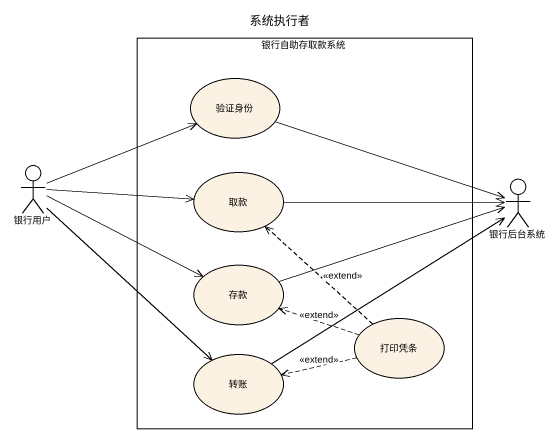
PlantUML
@startuml
title 系统执行者
rectangle 银行自助存取款系统 {
  usecase 验证身份
  usecase 取款
  usecase 存款
  usecase 打印凭条
  usecase 转账
}
actor 银行用户
actor 银行后台系统
验证身份 -right-> 银行后台系统
银行用户 -right-> 验证身份
银行用户 -right-> 取款
银行用户 -right-> 存款
银行用户 --> 转账
取款 -right-> 银行后台系统
存款 -right-> 银行后台系统
打印凭条 .up.> 取款 : <<extend>>
打印凭条 .left.> 存款 : <<extend>>
打印凭条 .left.> 转账 : <<extend>>
转账 -right-> 银行后台系统
@enduml
